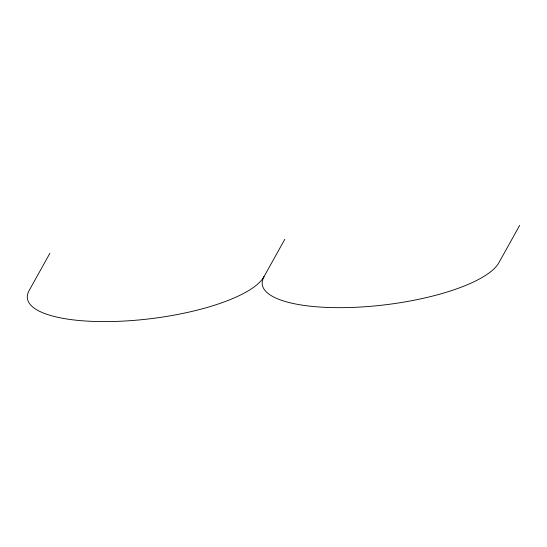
<?xml version="1.0" encoding="UTF-8"?>
<svg xmlns="http://www.w3.org/2000/svg" width="547" height="547" viewBox="0 0 547 547"><rect width="100%" height="100%" fill="white"/><g stroke="black" fill="none" stroke-linecap="round" stroke-linejoin="round"><path stroke-width="0.82" d="M49.9 253.254L29.121 290.587A120.08 35.309 -7 0 0 125.783 320.959A120.08 35.309 -7 0 0 263.996 276.659A120.08 35.309 -7 0 0 360.658 307.031A120.08 35.309 -7 0 0 498.878 262.731L519.65 225.398M263.996 276.659L284.775 239.326"/></g></svg>
